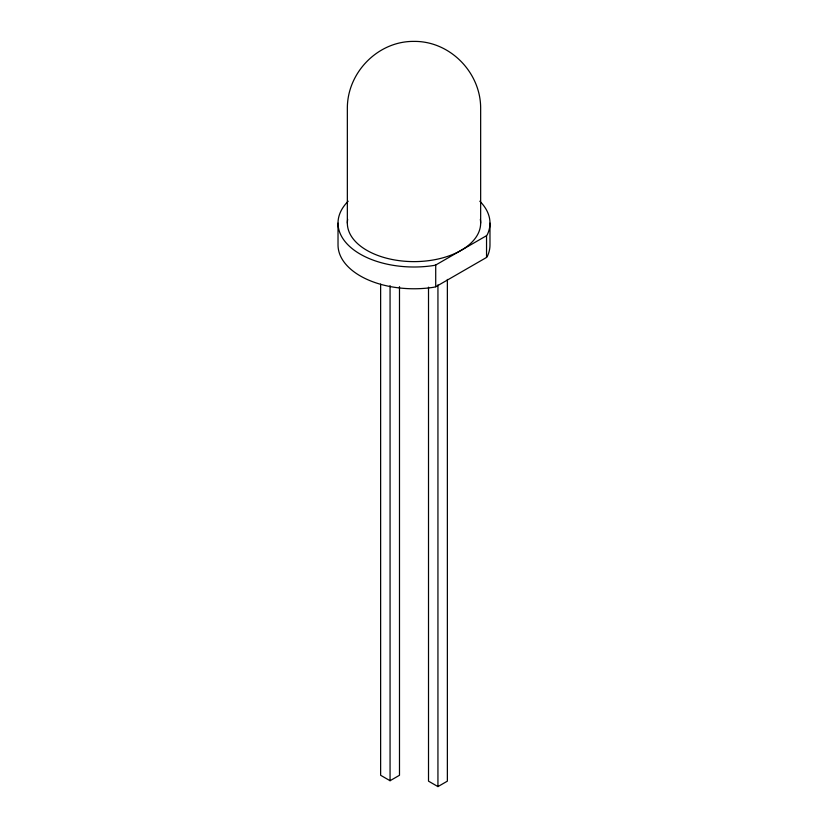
<?xml version="1.0" encoding="UTF-8"?>
<svg xmlns="http://www.w3.org/2000/svg" width="828" height="828" viewBox="0 0 828 828"><rect width="100%" height="100%" fill="white"/><g stroke="black" fill="none" stroke-linecap="round" stroke-linejoin="round"><path stroke-width="1.24" d="M348.195 201.204A75.979 43.863 0 0 0 353.722 249.839A75.979 43.863 0 0 0 433.665 265.509L435.714 265.022L486.543 235.68L487.392 234.49A75.979 43.863 0 0 0 479.805 201.204M338.021 223.136L338.021 244.902A75.979 43.863 0 0 0 433.665 287.275L435.714 286.788L486.543 257.446L487.392 256.256A75.979 43.863 0 0 0 489.979 244.902L489.979 223.136M380.632 284.087L380.632 775.277L390.06 780.721L399.489 775.277L399.489 286.664M428.511 287.181L428.511 781.156L437.94 786.6L447.368 781.156L447.368 279.419M486.543 235.68L486.543 257.446M480.654 223.136L480.654 107.764C480.457 72.129 449.77 40.955 414 41.4C378.23 40.955 347.543 72.129 347.346 107.764L347.346 223.136M437.94 284.863L437.94 786.6M435.714 265.022L435.714 286.788M390.06 285.65L390.06 780.721M480.333 219.379A66.654 38.481 0 0 1 414 261.617A66.654 38.481 0 0 1 347.667 219.379"/></g></svg>
